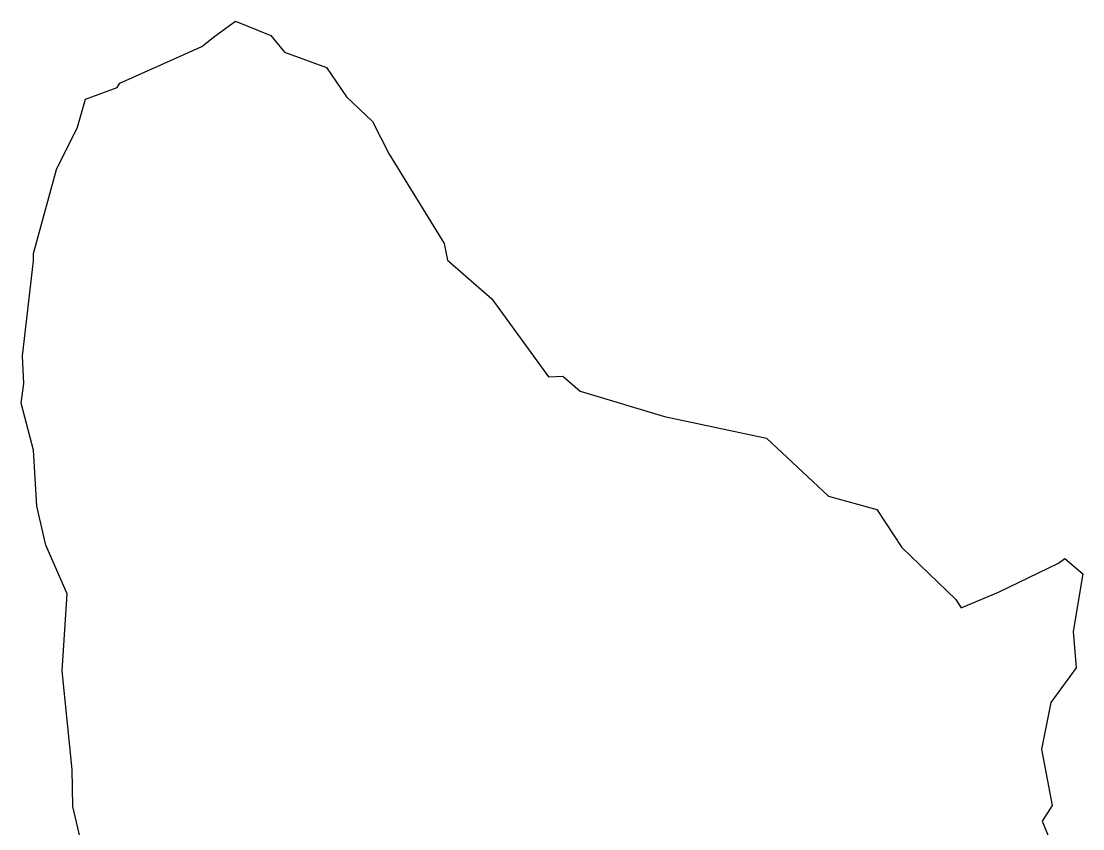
# Model space of a CAD drawing. Header units: metres. Extents: x 305549 to 310129, y 1935542 to 1940685.
# Drawn here: x 306784 to 310129, y 1938139 to 1940685 of the extents above; entities that cross this region are included whole.
import ezdxf

# ---------------------------------------------------------------- set-up
doc = ezdxf.new("R2010")
doc.units = ezdxf.units.M
doc.layers.add('village', color=3, linetype='Continuous')

msp = doc.modelspace()

# ---------------------------------------------------------------- linework, layer by layer
at = {"layer": 'village', "color": 3, "true_color": 0x00ff00}
msp.add_polyline3d([(307003.8, 1937962.8, 0), (306946.1, 1938209.6, 0), (306943.8, 1938326.6, 0), (306913, 1938637.2, 0), (306928, 1938879.7, 0), (306860.8, 1939033.3, 0), (306833, 1939155.9, 0), (306821.8, 1939333.2, 0), (306783.6, 1939481.1, 0), (306791.3, 1939542.6, 0), (306788.1, 1939630.3, 0), (306822.7, 1939928.9, 0), (306822.1, 1939952.6, 0), (306894.3, 1940217.5, 0), (306960.6, 1940350.3, 0), (306986.6, 1940438.8, 0), (307085.9, 1940475.3, 0), (307094.6, 1940489.4, 0), (307352.7, 1940605, 0), (307393.4, 1940637.2, 0), (307458.8, 1940684.6, 0), (307569.6, 1940639.4, 0), (307613.6, 1940586.6, 0), (307746, 1940538.7, 0), (307808.2, 1940445.8, 0), (307890.8, 1940368.6, 0), (307943, 1940266, 0), (308115.8, 1939984.4, 0), (308126.9, 1939931.8, 0), (308266.5, 1939810.1, 0), (308445.5, 1939564.2, 0), (308490.4, 1939566.1, 0), (308544.8, 1939518.9, 0), (308810.5, 1939438.4, 0), (309132.1, 1939370.6, 0), (309327.2, 1939188.1, 0), (309479.5, 1939146.2, 0), (309558.5, 1939026.3, 0), (309728.1, 1938862.1, 0), (309745.5, 1938835.9, 0), (309863.1, 1938885.6, 0), (310052.6, 1938976.5, 0), (310072.4, 1938991.1, 0), (310128.6, 1938942.6, 0), (310098.1, 1938760.7, 0), (310108.2, 1938646.9, 0), (310028.2, 1938537.2, 0), (309998.2, 1938389.9, 0), (310032.6, 1938213.1, 0), (310001, 1938163.6, 0), (310027.4, 1938099.2, 0)], dxfattribs=at)

doc.saveas('drawing.dxf')
